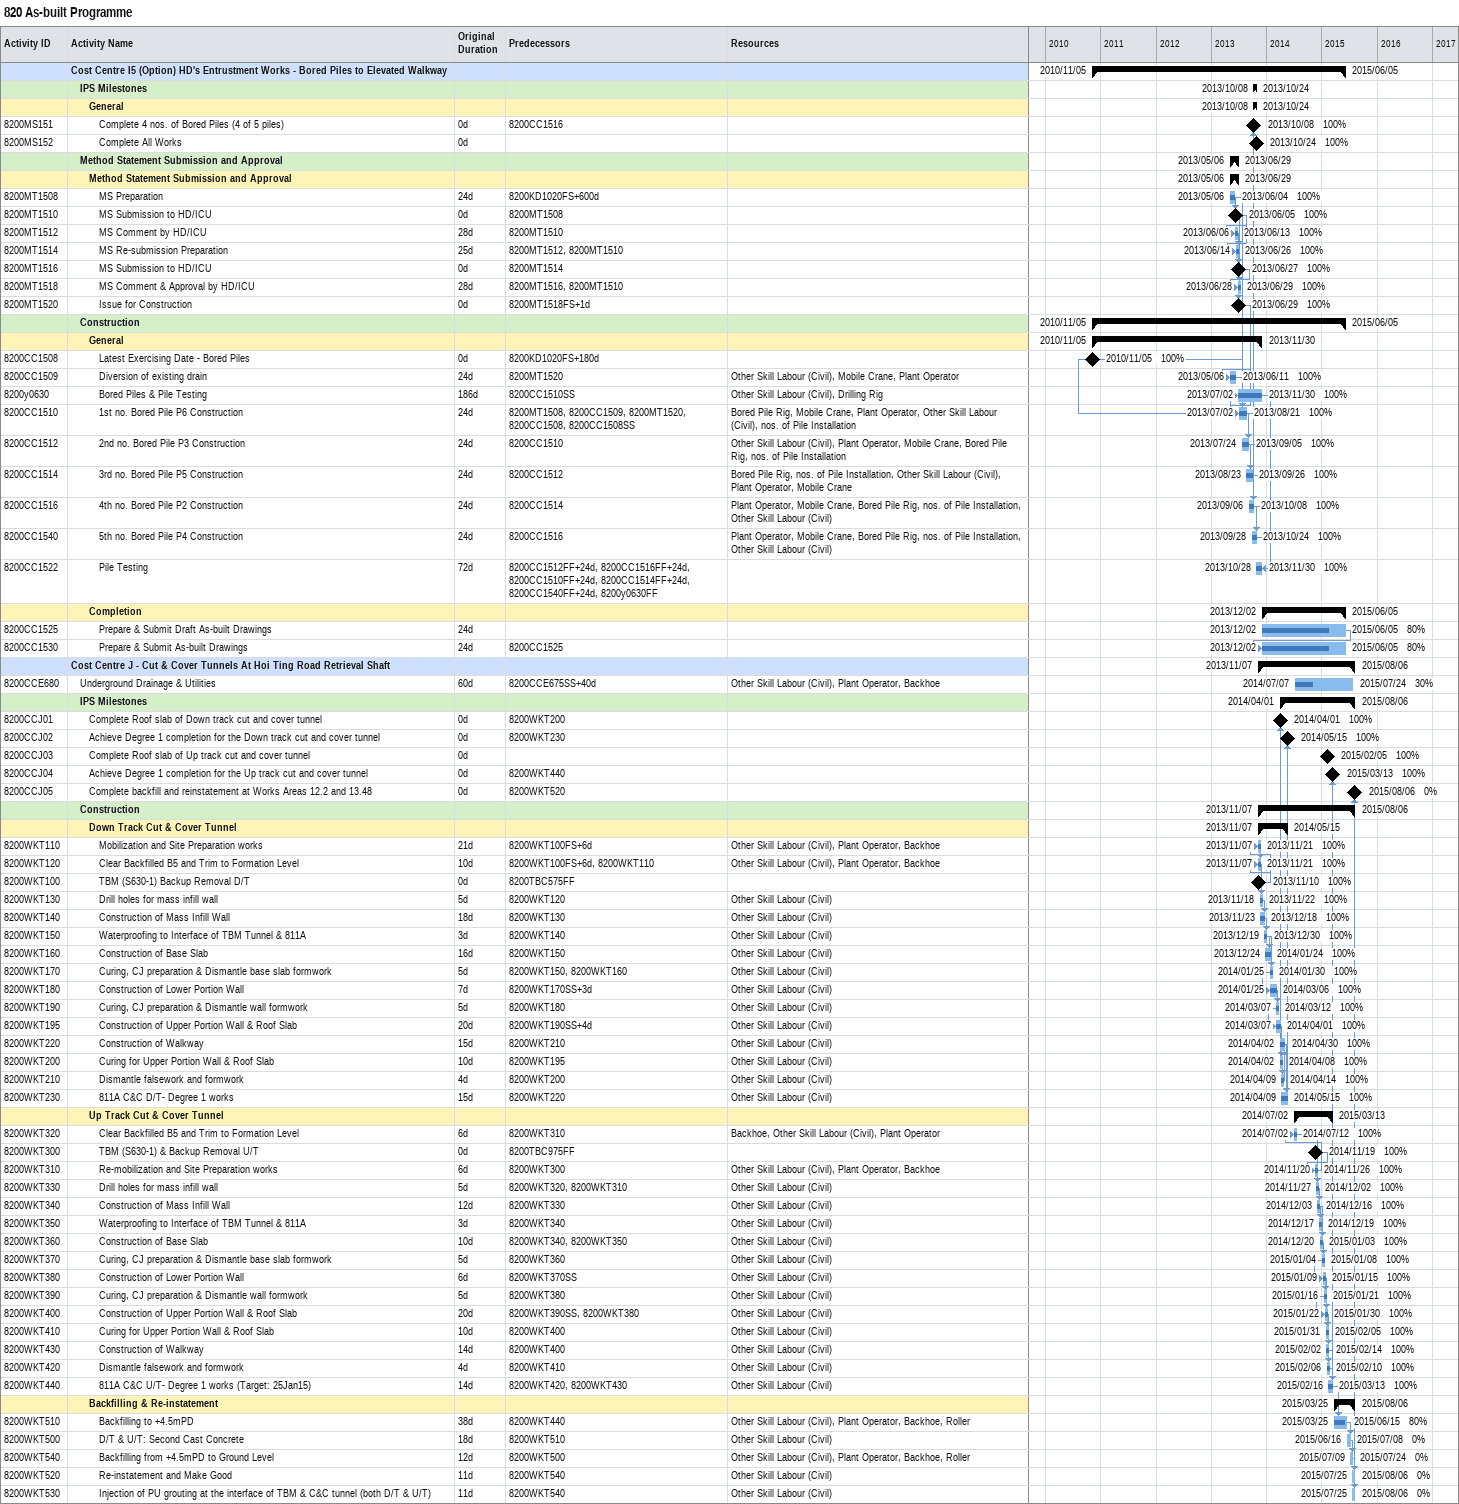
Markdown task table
820 As-built Programme

| ID | Level | Task | Original duration | Start | Finish | Predecessors | Resources | % complete |
|---|---|---|---|---|---|---|---|---|
|  | 1 | **Cost Centre I5 (Option) HD's Entrustment Works - Bored Piles to Elevated Walkway** |  | 2010-11-05 | 2015-06-05 |  |  |  |
|  | 2 | **IPS Milestones** |  | 2013-10-08 | 2013-10-24 |  |  |  |
|  | 3 | **General** |  | 2013-10-08 | 2013-10-24 |  |  |  |
| 8200MS151 | 4 | Complete 4 nos. of Bored Piles (4 of 5 piles) | 0d | 2013-10-08 | 2013-10-08 | 8200CC1516 |  | 100 |
| 8200MS152 | 4 | Complete All Works | 0d | 2013-10-24 | 2013-10-24 |  |  | 100 |
|  | 2 | **Method Statement Submission and Approval** |  | 2013-05-06 | 2013-06-29 |  |  |  |
|  | 3 | **Method Statement Submission and Approval** |  | 2013-05-06 | 2013-06-29 |  |  |  |
| 8200MT1508 | 4 | MS Preparation | 24d | 2013-05-06 | 2013-06-04 | 8200KD1020FS+600d |  | 100 |
| 8200MT1510 | 4 | MS Submission to HD/ICU | 0d | 2013-06-05 | 2013-06-05 | 8200MT1508 |  | 100 |
| 8200MT1512 | 4 | MS Comment by HD/ICU | 28d | 2013-06-06 | 2013-06-13 | 8200MT1510 |  | 100 |
| 8200MT1514 | 4 | MS Re-submission Preparation | 25d | 2013-06-14 | 2013-06-26 | 8200MT1512, 8200MT1510 |  | 100 |
| 8200MT1516 | 4 | MS Submission to HD/ICU | 0d | 2013-06-27 | 2013-06-27 | 8200MT1514 |  | 100 |
| 8200MT1518 | 4 | MS Comment & Approval by HD/ICU | 28d | 2013-06-28 | 2013-06-29 | 8200MT1516, 8200MT1510 |  | 100 |
| 8200MT1520 | 4 | Issue for Construction | 0d | 2013-06-29 | 2013-06-29 | 8200MT1518FS+1d |  | 100 |
|  | 2 | **Construction** |  | 2010-11-05 | 2015-06-05 |  |  |  |
|  | 3 | **General** |  | 2010-11-05 | 2013-11-30 |  |  |  |
| 8200CC1508 | 4 | Latest Exercising Date - Bored Piles | 0d | 2010-11-05 | 2010-11-05 | 8200KD1020FS+180d |  | 100 |
| 8200CC1509 | 4 | Diversion of existing drain | 24d | 2013-05-06 | 2013-06-11 | 8200MT1520 | Other Skill Labour (Civil), Mobile Crane, Plant Operator | 100 |
| 8200y0630 | 4 | Bored Piles & Pile Testing | 186d | 2013-07-02 | 2013-11-30 | 8200CC1510SS | Other Skill Labour (Civil), Drilling Rig | 100 |
| 8200CC1510 | 4 | 1st no. Bored Pile P6 Construction | 24d | 2013-07-02 | 2013-08-21 | 8200MT1508, 8200CC1509, 8200MT1520, 8200CC1508, 8200CC1508SS | Bored Pile Rig, Mobile Crane, Plant Operator, Other Skill Labour (Civil), nos. of Pile Installation | 100 |
| 8200CC1512 | 4 | 2nd no. Bored Pile P3 Construction | 24d | 2013-07-24 | 2013-09-05 | 8200CC1510 | Other Skill Labour (Civil), Plant Operator, Mobile Crane, Bored Pile Rig, nos. of Pile Installation | 100 |
| 8200CC1514 | 4 | 3rd no. Bored Pile P5 Construction | 24d | 2013-08-23 | 2013-09-26 | 8200CC1512 | Bored Pile Rig, nos. of Pile Installation, Other Skill Labour (Civil), Plant Operator, Mobile Crane | 100 |
| 8200CC1516 | 4 | 4th no. Bored Pile P2 Construction | 24d | 2013-09-06 | 2013-10-08 | 8200CC1514 | Plant Operator, Mobile Crane, Bored Pile Rig, nos. of Pile Installation, Other Skill Labour (Civil) | 100 |
| 8200CC1540 | 4 | 5th no. Bored Pile P4 Construction | 24d | 2013-09-28 | 2013-10-24 | 8200CC1516 | Plant Operator, Mobile Crane, Bored Pile Rig, nos. of Pile Installation, Other Skill Labour (Civil) | 100 |
| 8200CC1522 | 4 | Pile Testing | 72d | 2013-10-28 | 2013-11-30 | 8200CC1512FF+24d, 8200CC1516FF+24d, 8200CC1510FF+24d, 8200CC1514FF+24d, 8200CC1540FF+24d, 8200y0630FF |  | 100 |
|  | 3 | **Completion** |  | 2013-12-02 | 2015-06-05 |  |  |  |
| 8200CC1525 | 4 | Prepare & Submit Draft As-built Drawings | 24d | 2013-12-02 | 2015-06-05 |  |  | 80 |
| 8200CC1530 | 4 | Prepare & Submit As-built Drawings | 24d | 2013-12-02 | 2015-06-05 | 8200CC1525 |  | 80 |
|  | 1 | **Cost Centre J - Cut & Cover Tunnels At Hoi Ting Road Retrieval Shaft** |  | 2013-11-07 | 2015-08-06 |  |  |  |
| 8200CCE680 | 2 | Underground Drainage & Utilities | 60d | 2014-07-07 | 2015-07-24 | 8200CCE675SS+40d | Other Skill Labour (Civil), Plant Operator, Backhoe | 30 |
|  | 2 | **IPS Milestones** |  | 2014-04-01 | 2015-08-06 |  |  |  |
| 8200CCJ01 | 3 | Complete Roof slab of Down track cut and cover tunnel | 0d | 2014-04-01 | 2014-04-01 | 8200WKT200 |  | 100 |
| 8200CCJ02 | 3 | Achieve Degree 1 completion for the Down track cut and cover tunnel | 0d | 2014-05-15 | 2014-05-15 | 8200WKT230 |  | 100 |
| 8200CCJ03 | 3 | Complete Roof slab of Up track cut and cover tunnel | 0d | 2015-02-05 | 2015-02-05 |  |  | 100 |
| 8200CCJ04 | 3 | Achieve Degree 1 completion for the Up track cut and cover tunnel | 0d | 2015-03-13 | 2015-03-13 | 8200WKT440 |  | 100 |
| 8200CCJ05 | 3 | Complete backfill and reinstatement at Works Areas 12.2 and 13.48 | 0d | 2015-08-06 | 2015-08-06 | 8200WKT520 |  | 0 |
|  | 2 | **Construction** |  | 2013-11-07 | 2015-08-06 |  |  |  |
|  | 3 | **Down Track Cut & Cover Tunnel** |  | 2013-11-07 | 2014-05-15 |  |  |  |
| 8200WKT110 | 4 | Mobilization and Site Preparation works | 21d | 2013-11-07 | 2013-11-21 | 8200WKT100FS+6d | Other Skill Labour (Civil), Plant Operator, Backhoe | 100 |
| 8200WKT120 | 4 | Clear Backfilled B5 and Trim to Formation Level | 10d | 2013-11-07 | 2013-11-21 | 8200WKT100FS+6d, 8200WKT110 | Other Skill Labour (Civil), Plant Operator, Backhoe | 100 |
| 8200WKT100 | 4 | TBM (S630-1) Backup Removal D/T | 0d | 2013-11-10 | 2013-11-10 | 8200TBC575FF |  | 100 |
| 8200WKT130 | 4 | Drill holes for mass infill wall | 5d | 2013-11-18 | 2013-11-22 | 8200WKT120 | Other Skill Labour (Civil) | 100 |
| 8200WKT140 | 4 | Construction of Mass Infill Wall | 18d | 2013-11-23 | 2013-12-18 | 8200WKT130 | Other Skill Labour (Civil) | 100 |
| 8200WKT150 | 4 | Waterproofing to Interface of TBM Tunnel & 811A | 3d | 2013-12-19 | 2013-12-30 | 8200WKT140 | Other Skill Labour (Civil) | 100 |
| 8200WKT160 | 4 | Construction of Base Slab | 16d | 2013-12-24 | 2014-01-24 | 8200WKT150 | Other Skill Labour (Civil) | 100 |
| 8200WKT170 | 4 | Curing, CJ preparation & Dismantle base slab formwork | 5d | 2014-01-25 | 2014-01-30 | 8200WKT150, 8200WKT160 | Other Skill Labour (Civil) | 100 |
| 8200WKT180 | 4 | Construction of Lower Portion Wall | 7d | 2014-01-25 | 2014-03-06 | 8200WKT170SS+3d | Other Skill Labour (Civil) | 100 |
| 8200WKT190 | 4 | Curing, CJ preparation & Dismantle wall formwork | 5d | 2014-03-07 | 2014-03-12 | 8200WKT180 | Other Skill Labour (Civil) | 100 |
| 8200WKT195 | 4 | Construction of Upper Portion Wall & Roof Slab | 20d | 2014-03-07 | 2014-04-01 | 8200WKT190SS+4d | Other Skill Labour (Civil) | 100 |
| 8200WKT220 | 4 | Construction of Walkway | 15d | 2014-04-02 | 2014-04-30 | 8200WKT210 | Other Skill Labour (Civil) | 100 |
| 8200WKT200 | 4 | Curing for Upper Portion Wall & Roof Slab | 10d | 2014-04-02 | 2014-04-08 | 8200WKT195 | Other Skill Labour (Civil) | 100 |
| 8200WKT210 | 4 | Dismantle falsework and formwork | 4d | 2014-04-09 | 2014-04-14 | 8200WKT200 | Other Skill Labour (Civil) | 100 |
| 8200WKT230 | 4 | 811A C&C D/T- Degree 1 works | 15d | 2014-04-09 | 2014-05-15 | 8200WKT220 | Other Skill Labour (Civil) | 100 |
|  | 3 | **Up Track Cut & Cover Tunnel** |  | 2014-07-02 | 2015-03-13 |  |  |  |
| 8200WKT320 | 4 | Clear Backfilled B5 and Trim to Formation Level | 6d | 2014-07-02 | 2014-07-12 | 8200WKT310 | Backhoe, Other Skill Labour (Civil), Plant Operator | 100 |
| 8200WKT300 | 4 | TBM (S630-1) & Backup Removal U/T | 0d | 2014-11-19 | 2014-11-19 | 8200TBC975FF |  | 100 |
| 8200WKT310 | 4 | Re-mobilization and Site Preparation works | 6d | 2014-11-20 | 2014-11-26 | 8200WKT300 | Other Skill Labour (Civil), Plant Operator, Backhoe | 100 |
| 8200WKT330 | 4 | Drill holes for mass infill wall | 5d | 2014-11-27 | 2014-12-02 | 8200WKT320, 8200WKT310 | Other Skill Labour (Civil) | 100 |
| 8200WKT340 | 4 | Construction of Mass Infill Wall | 12d | 2014-12-03 | 2014-12-16 | 8200WKT330 | Other Skill Labour (Civil) | 100 |
| 8200WKT350 | 4 | Waterproofing to Interface of TBM Tunnel & 811A | 3d | 2014-12-17 | 2014-12-19 | 8200WKT340 | Other Skill Labour (Civil) | 100 |
| 8200WKT360 | 4 | Construction of Base Slab | 10d | 2014-12-20 | 2015-01-03 | 8200WKT340, 8200WKT350 | Other Skill Labour (Civil) | 100 |
| 8200WKT370 | 4 | Curing, CJ preparation & Dismantle base slab formwork | 5d | 2015-01-04 | 2015-01-08 | 8200WKT360 | Other Skill Labour (Civil) | 100 |
| 8200WKT380 | 4 | Construction of Lower Portion Wall | 6d | 2015-01-09 | 2015-01-15 | 8200WKT370SS | Other Skill Labour (Civil) | 100 |
| 8200WKT390 | 4 | Curing, CJ preparation & Dismantle wall formwork | 5d | 2015-01-16 | 2015-01-21 | 8200WKT380 | Other Skill Labour (Civil) | 100 |
| 8200WKT400 | 4 | Construction of Upper Portion Wall & Roof Slab | 20d | 2015-01-22 | 2015-01-30 | 8200WKT390SS, 8200WKT380 | Other Skill Labour (Civil) | 100 |
| 8200WKT410 | 4 | Curing for Upper Portion Wall & Roof Slab | 10d | 2015-01-31 | 2015-02-05 | 8200WKT400 | Other Skill Labour (Civil) | 100 |
| 8200WKT430 | 4 | Construction of Walkway | 14d | 2015-02-02 | 2015-02-14 | 8200WKT400 | Other Skill Labour (Civil) | 100 |
| 8200WKT420 | 4 | Dismantle falsework and formwork | 4d | 2015-02-06 | 2015-02-10 | 8200WKT410 | Other Skill Labour (Civil) | 100 |
| 8200WKT440 | 4 | 811A C&C U/T- Degree 1 works (Target: 25Jan15) | 14d | 2015-02-16 | 2015-03-13 | 8200WKT420, 8200WKT430 | Other Skill Labour (Civil) | 100 |
|  | 3 | **Backfilling & Re-instatement** |  | 2015-03-25 | 2015-08-06 |  |  |  |
| 8200WKT510 | 4 | Backfilling to +4.5mPD | 38d | 2015-03-25 | 2015-06-15 | 8200WKT440 | Other Skill Labour (Civil), Plant Operator, Backhoe, Roller | 80 |
| 8200WKT500 | 4 | D/T & U/T: Second Cast Concrete | 18d | 2015-06-16 | 2015-07-08 | 8200WKT510 | Other Skill Labour (Civil) | 0 |
| 8200WKT540 | 4 | Backfilling from +4.5mPD to Ground Level | 12d | 2015-07-09 | 2015-07-24 | 8200WKT500 | Other Skill Labour (Civil), Plant Operator, Backhoe, Roller | 0 |
| 8200WKT520 | 4 | Re-instatement and Make Good | 11d | 2015-07-25 | 2015-08-06 | 8200WKT540 | Other Skill Labour (Civil) | 0 |
| 8200WKT530 | 4 | Injection of PU grouting at the interface of TBM & C&C tunnel (both D/T & U/T) | 11d | 2015-07-25 | 2015-08-06 | 8200WKT540 | Other Skill Labour (Civil) | 0 |
